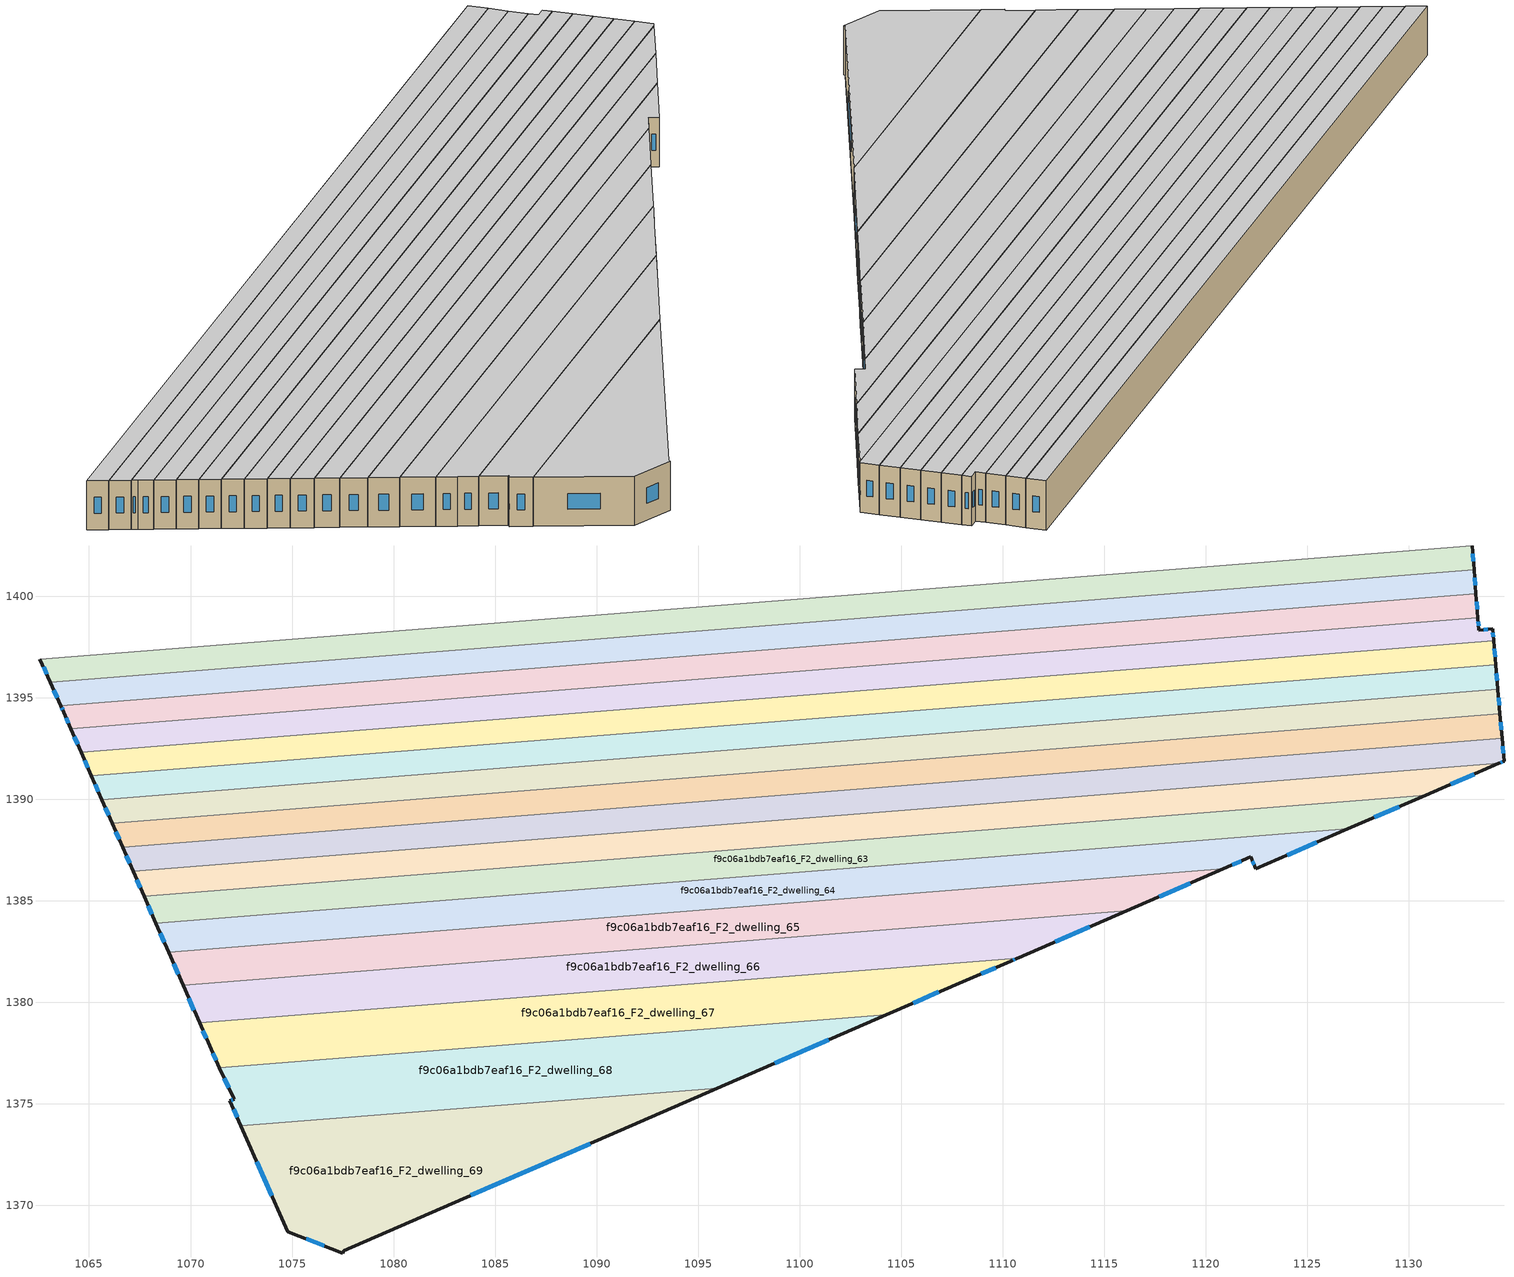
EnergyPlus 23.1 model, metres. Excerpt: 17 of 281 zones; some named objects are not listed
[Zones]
f9c06a1bdb7eaf16_F2_dwelling_53
 floor to f9c06a1bdb7eaf16_F1_dwelling_53 (EU_floor_Construction): 1133.12,1402.49 1133.22,1401.32 1063.09,1395.77 1062.59,1396.91 z6
 wall outside (EU_wall_Construction): 1062.59,1396.91 1063.09,1395.77 / 1133.22,1401.32 1133.12,1402.49 z6:9
 wall to f9c06a1bdb7eaf16_F2_dwelling_54 (EU_wall_Construction): 1063.09,1395.77 1133.22,1401.32 z6:9
 wall to f9c06a1bdb7eaf16_F2_dwelling_52 (EU_wall_Construction): 1133.12,1402.49 1062.59,1396.91 z6:9
 window (EU_Window_Construction): 1062.76,1396.52 1062.92,1396.16 / 1133.19,1401.72 1133.16,1402.09 z7.02:7.98
 ceiling to f9c06a1bdb7eaf16_F3_dwelling_53 (EU_floor_Construction): 1133.22,1401.32 1133.12,1402.49 1062.59,1396.91 1063.09,1395.77 z9
f9c06a1bdb7eaf16_F2_dwelling_54
 floor to f9c06a1bdb7eaf16_F1_dwelling_54 (EU_floor_Construction): 1133.22,1401.32 1133.31,1400.13 1063.6,1394.62 1063.09,1395.77 z6
 wall outside (EU_wall_Construction): 1063.09,1395.77 1063.6,1394.62 / 1133.31,1400.13 1133.22,1401.32 z6:9
 wall to f9c06a1bdb7eaf16_F2_dwelling_55 (EU_wall_Construction): 1063.6,1394.62 1133.31,1400.13 z6:9
 window (EU_Window_Construction): 1063.27,1395.38 1063.43,1395.01 / 1133.28,1400.54 1133.25,1400.91 z7.02:7.98
 ceiling to f9c06a1bdb7eaf16_F3_dwelling_54 (EU_floor_Construction): 1133.31,1400.13 1133.22,1401.32 1063.09,1395.77 1063.6,1394.62 z9
f9c06a1bdb7eaf16_F2_dwelling_55
 floor to f9c06a1bdb7eaf16_F1_dwelling_55 (EU_floor_Construction): 1133.31,1400.13 1133.41,1398.95 1064.11,1393.47 1063.75,1394.3 1063.6,1394.62 z6
 wall outside (EU_wall_Construction): 1133.41,1398.95 1133.31,1400.13 / 1063.6,1394.62 1063.75,1394.3 1064.11,1393.47 z6:9
 wall to f9c06a1bdb7eaf16_F2_dwelling_56 (EU_wall_Construction): 1064.11,1393.47 1133.41,1398.95 z6:9
 window (EU_Window_Construction): 1133.38,1399.35 1133.35,1399.73 / 1063.87,1394.01 1063.99,1393.75 / 1063.65,1394.51 1063.7,1394.41 z7.02:7.98
 ceiling to f9c06a1bdb7eaf16_F3_dwelling_55 (EU_floor_Construction): 1133.41,1398.95 1133.31,1400.13 1063.6,1394.62 1063.75,1394.3 1064.11,1393.47 z9
f9c06a1bdb7eaf16_F2_dwelling_56
 floor to f9c06a1bdb7eaf16_F1_dwelling_56 (EU_floor_Construction): 1134.14,1398.41 1134.19,1397.81 1064.62,1392.31 1064.11,1393.47 1133.41,1398.95 1133.46,1398.34 z6
 wall outside (EU_wall_Construction): 1134.19,1397.81 1134.14,1398.41 1133.46,1398.34 1133.41,1398.95 / 1064.11,1393.47 1064.62,1392.31 z6:9
 wall to f9c06a1bdb7eaf16_F2_dwelling_57 (EU_wall_Construction): 1064.62,1392.31 1134.19,1397.81 z6:9
 window (EU_Window_Construction): 1133.91,1398.38 1133.69,1398.36 / 1134.17,1398.01 1134.15,1398.2 / 1064.28,1393.07 1064.44,1392.7 / 1133.44,1398.55 1133.43,1398.74 z7.02:7.98
 ceiling to f9c06a1bdb7eaf16_F3_dwelling_56 (EU_floor_Construction): 1134.19,1397.81 1134.14,1398.41 1133.46,1398.34 1133.41,1398.95 1064.11,1393.47 1064.62,1392.31 z9
f9c06a1bdb7eaf16_F2_dwelling_57
 floor to f9c06a1bdb7eaf16_F1_dwelling_57 (EU_floor_Construction): 1134.19,1397.81 1134.29,1396.62 1065.12,1391.15 1064.62,1392.31 z6
 wall outside (EU_wall_Construction): 1064.62,1392.31 1065.12,1391.15 / 1134.29,1396.62 1134.19,1397.81 z6:9
 wall to f9c06a1bdb7eaf16_F2_dwelling_58 (EU_wall_Construction): 1065.12,1391.15 1134.29,1396.62 z6:9
 window (EU_Window_Construction): 1064.79,1391.92 1064.95,1391.55 / 1134.25,1397.03 1134.22,1397.41 z7.02:7.98
 ceiling to f9c06a1bdb7eaf16_F3_dwelling_57 (EU_floor_Construction): 1134.29,1396.62 1134.19,1397.81 1064.62,1392.31 1065.12,1391.15 z9
f9c06a1bdb7eaf16_F2_dwelling_58
 floor to f9c06a1bdb7eaf16_F1_dwelling_58 (EU_floor_Construction): 1134.29,1396.62 1134.39,1395.43 1065.63,1389.99 1065.12,1391.15 z6
 wall outside (EU_wall_Construction): 1065.12,1391.15 1065.63,1389.99 / 1134.39,1395.43 1134.29,1396.62 z6:9
 wall to f9c06a1bdb7eaf16_F2_dwelling_59 (EU_wall_Construction): 1065.63,1389.99 1134.39,1395.43 z6:9
 window (EU_Window_Construction): 1065.3,1390.76 1065.46,1390.38 / 1134.36,1395.83 1134.32,1396.22 z7.02:7.98
 ceiling to f9c06a1bdb7eaf16_F3_dwelling_58 (EU_floor_Construction): 1134.39,1395.43 1134.29,1396.62 1065.12,1391.15 1065.63,1389.99 z9
f9c06a1bdb7eaf16_F2_dwelling_59
 floor to f9c06a1bdb7eaf16_F1_dwelling_59 (EU_floor_Construction): 1134.39,1395.43 1134.5,1394.22 1066.15,1388.82 1065.63,1389.99 z6
 wall outside (EU_wall_Construction): 1065.63,1389.99 1066.15,1388.82 / 1134.5,1394.22 1134.39,1395.43 z6:9
 wall to f9c06a1bdb7eaf16_F2_dwelling_60 (EU_wall_Construction): 1066.15,1388.82 1134.5,1394.22 z6:9
 window (EU_Window_Construction): 1065.81,1389.59 1065.97,1389.21 / 1134.46,1394.63 1134.43,1395.02 z7.02:7.98
 ceiling to f9c06a1bdb7eaf16_F3_dwelling_59 (EU_floor_Construction): 1134.5,1394.22 1134.39,1395.43 1065.63,1389.99 1066.15,1388.82 z9
f9c06a1bdb7eaf16_F2_dwelling_60
 floor to f9c06a1bdb7eaf16_F1_dwelling_60 (EU_floor_Construction): 1134.5,1394.22 1134.6,1393.01 1066.66,1387.64 1066.15,1388.82 z6
 wall outside (EU_wall_Construction): 1066.15,1388.82 1066.66,1387.64 / 1134.6,1393.01 1134.5,1394.22 z6:9
 wall to f9c06a1bdb7eaf16_F2_dwelling_61 (EU_wall_Construction): 1066.66,1387.64 1134.6,1393.01 z6:9
 window (EU_Window_Construction): 1066.32,1388.41 1066.48,1388.04 / 1134.56,1393.42 1134.53,1393.81 z7.02:7.98
 ceiling to f9c06a1bdb7eaf16_F3_dwelling_60 (EU_floor_Construction): 1134.6,1393.01 1134.5,1394.22 1066.15,1388.82 1066.66,1387.64 z9
f9c06a1bdb7eaf16_F2_dwelling_61
 floor to f9c06a1bdb7eaf16_F1_dwelling_61 (EU_floor_Construction): 1134.6,1393.01 1134.7,1391.88 1134.44,1391.77 1067.18,1386.45 1066.66,1387.64 z6
 wall outside (EU_wall_Construction): 1134.44,1391.77 1134.7,1391.88 1134.6,1393.01 / 1066.66,1387.64 1067.18,1386.45 z6:9
 wall to f9c06a1bdb7eaf16_F2_dwelling_62 (EU_wall_Construction): 1067.18,1386.45 1134.44,1391.77 z6:9
 window (EU_Window_Construction): 1134.53,1391.81 1134.61,1391.84 / 1066.84,1387.23 1067,1386.85 / 1134.66,1392.27 1134.63,1392.63 z7.02:7.98
 ceiling to f9c06a1bdb7eaf16_F3_dwelling_61 (EU_floor_Construction): 1134.44,1391.77 1134.7,1391.88 1134.6,1393.01 1066.66,1387.64 1067.18,1386.45 z9
f9c06a1bdb7eaf16_F2_dwelling_62
 floor to f9c06a1bdb7eaf16_F1_dwelling_62 (EU_floor_Construction): 1134.44,1391.77 1130.85,1390.21 1067.72,1385.22 1067.18,1386.45 z6
 wall outside (EU_wall_Construction): 1067.18,1386.45 1067.72,1385.22 / 1130.85,1390.21 1134.44,1391.77 z6:9
 wall to f9c06a1bdb7eaf16_F2_dwelling_63 (EU_wall_Construction): 1067.72,1385.22 1130.85,1390.21 z6:9
 window (EU_Window_Construction): 1067.36,1386.03 1067.53,1385.64 / 1132.07,1390.74 1133.22,1391.24 z7.02:7.98
 ceiling to f9c06a1bdb7eaf16_F3_dwelling_62 (EU_floor_Construction): 1130.85,1390.21 1134.44,1391.77 1067.18,1386.45 1067.72,1385.22 z9
f9c06a1bdb7eaf16_F2_dwelling_63
 floor to f9c06a1bdb7eaf16_F1_dwelling_63 (EU_floor_Construction): 1130.85,1390.21 1127.01,1388.54 1068.29,1383.9 1067.72,1385.22 z6
 wall outside (EU_wall_Construction): 1067.72,1385.22 1068.29,1383.9 / 1127.01,1388.54 1130.85,1390.21 z6:9
 wall to f9c06a1bdb7eaf16_F2_dwelling_64 (EU_wall_Construction): 1068.29,1383.9 1127.01,1388.54 z6:9
 window (EU_Window_Construction): 1067.91,1384.77 1068.1,1384.35 / 1128.32,1389.11 1129.54,1389.64 z7.02:7.98
 ceiling to f9c06a1bdb7eaf16_F3_dwelling_63 (EU_floor_Construction): 1127.01,1388.54 1130.85,1390.21 1067.72,1385.22 1068.29,1383.9 z9
f9c06a1bdb7eaf16_F2_dwelling_64
 floor to f9c06a1bdb7eaf16_F1_dwelling_64 (EU_floor_Construction): 1127.01,1388.54 1122.47,1386.58 1122.21,1387.16 1120.86,1386.58 1068.92,1382.47 1068.29,1383.9 z6
 wall outside (EU_wall_Construction): 1120.86,1386.58 1122.21,1387.16 1122.47,1386.58 1127.01,1388.54 / 1068.29,1383.9 1068.92,1382.47 z6:9
 wall to f9c06a1bdb7eaf16_F2_dwelling_65 (EU_wall_Construction): 1068.92,1382.47 1120.86,1386.58 z6:9
 window (EU_Window_Construction): 1122.3,1386.96 1122.39,1386.78 / 1121.32,1386.78 1121.75,1386.96 / 1068.51,1383.41 1068.71,1382.96 / 1124.02,1387.25 1125.47,1387.87 z7.02:7.98
 ceiling to f9c06a1bdb7eaf16_F3_dwelling_64 (EU_floor_Construction): 1127.01,1388.54 1068.29,1383.9 1068.92,1382.47 1120.86,1386.58 1122.21,1387.16 1122.47,1386.58 z9
f9c06a1bdb7eaf16_F2_dwelling_65
 floor to f9c06a1bdb7eaf16_F1_dwelling_65 (EU_floor_Construction): 1120.86,1386.58 1116.11,1384.51 1069.64,1380.84 1068.92,1382.47 z6
 wall outside (EU_wall_Construction): 1068.92,1382.47 1069.64,1380.84 / 1116.11,1384.51 1120.86,1386.58 z6:9
 wall to f9c06a1bdb7eaf16_F2_dwelling_66 (EU_wall_Construction): 1069.64,1380.84 1116.11,1384.51 z6:9
 window (EU_Window_Construction): 1069.16,1381.91 1069.39,1381.39 / 1117.73,1385.21 1119.24,1385.87 z7.02:7.98
 ceiling to f9c06a1bdb7eaf16_F3_dwelling_65 (EU_floor_Construction): 1120.86,1386.58 1068.92,1382.47 1069.64,1380.84 1116.11,1384.51 z9
f9c06a1bdb7eaf16_F2_dwelling_66
 floor to f9c06a1bdb7eaf16_F1_dwelling_66 (EU_floor_Construction): 1116.11,1384.51 1110.79,1382.21 1110.71,1382.17 1070.44,1378.99 1069.64,1380.84 z6
 wall outside (EU_wall_Construction): 1110.71,1382.17 1110.79,1382.21 1116.11,1384.51 / 1069.64,1380.84 1070.44,1378.99 z6:9
 wall to f9c06a1bdb7eaf16_F2_dwelling_67 (EU_wall_Construction): 1070.44,1378.99 1110.71,1382.17 z6:9
 window (EU_Window_Construction): 1069.91,1380.21 1070.17,1379.61 / 1112.6,1382.99 1114.3,1383.73 z7.02:7.98
 ceiling to f9c06a1bdb7eaf16_F3_dwelling_66 (EU_floor_Construction): 1116.11,1384.51 1069.64,1380.84 1070.44,1378.99 1110.71,1382.17 1110.79,1382.21 z9
f9c06a1bdb7eaf16_F2_dwelling_67
 floor to f9c06a1bdb7eaf16_F1_dwelling_67 (EU_floor_Construction): 1110.71,1382.17 1110.41,1382.04 1108.2,1381.09 1104.26,1379.38 1071.43,1376.79 1070.94,1377.85 1070.44,1378.99 z6
 wall outside (EU_wall_Construction): 1070.44,1378.99 1070.94,1377.85 1071.43,1376.79 / 1104.26,1379.38 1108.2,1381.09 1110.41,1382.04 1110.71,1382.17 z6:9
 wall to f9c06a1bdb7eaf16_F2_dwelling_68 (EU_wall_Construction): 1071.43,1376.79 1104.26,1379.38 z6:9
 window (EU_Window_Construction): 1071.11,1377.49 1071.26,1377.15 / 1070.61,1378.6 1070.77,1378.24 / 1110.51,1382.08 1110.61,1382.12 / 1108.95,1381.41 1109.66,1381.72 / 1105.6,1379.97 1106.86,1380.51 z7.02:7.98
 ceiling to f9c06a1bdb7eaf16_F3_dwelling_67 (EU_floor_Construction): 1108.2,1381.09 1110.41,1382.04 1110.71,1382.17 1070.44,1378.99 1070.94,1377.85 1071.43,1376.79 1104.26,1379.38 z9
f9c06a1bdb7eaf16_F2_dwelling_68
 floor to f9c06a1bdb7eaf16_F1_dwelling_68 (EU_floor_Construction): 1104.26,1379.38 1095.94,1375.77 1072.49,1373.92 1071.94,1375.15 1072.14,1375.23 1072.12,1375.27 1071.43,1376.79 z6
 wall outside (EU_wall_Construction): 1071.43,1376.79 1072.12,1375.27 1072.14,1375.23 1071.94,1375.15 1072.49,1373.92 / 1095.94,1375.77 1104.26,1379.38 z6:9
 wall to f9c06a1bdb7eaf16_F2_dwelling_69 (EU_wall_Construction): 1072.49,1373.92 1095.94,1375.77 z6:9
 window (EU_Window_Construction): 1072.08,1375.2 1072.01,1375.18 / 1071.66,1376.27 1071.89,1375.79 / 1098.77,1377 1101.43,1378.16 / 1072.13,1374.73 1072.3,1374.34 z7.02:7.98
 ceiling to f9c06a1bdb7eaf16_F3_dwelling_68 (EU_floor_Construction): 1104.26,1379.38 1071.43,1376.79 1072.12,1375.27 1072.14,1375.23 1071.94,1375.15 1072.49,1373.92 1095.94,1375.77 z9
f9c06a1bdb7eaf16_F2_dwelling_69
 floor to f9c06a1bdb7eaf16_F1_dwelling_69 (EU_floor_Construction): 1095.94,1375.77 1077.55,1367.76 1077.5,1367.64 1074.78,1368.71 1072.49,1373.92 z6
 wall outside (EU_wall_Construction): 1072.49,1373.92 1074.78,1368.71 1077.5,1367.64 1077.55,1367.76 1095.94,1375.77 z6:9
 window (EU_Window_Construction): 1075.71,1368.35 1076.58,1368.01 / 1073.27,1372.14 1074,1370.48 / 1083.8,1370.49 1089.68,1373.05 z7.02:7.98
 ceiling to f9c06a1bdb7eaf16_F3_dwelling_69 (EU_floor_Construction): 1095.94,1375.77 1072.49,1373.92 1074.78,1368.71 1077.5,1367.64 1077.55,1367.76 z9
[Building]
EU S2 Campaign: North Axis=0; Terrain=City; Solar Distribution=FullExterior
[Site:Location]
Vienna: Latitude=48; Longitude=16.5; Time Zone=1; Elevation=183
[SizingPeriod:WeatherFileDays]
AnnualSizingPeriod: Begin Month=1; Begin Day of Month=1; End Month=12; End Day of Month=31; Day of Week for Start Day=Monday; Use Weather File Daylight Saving Period=No; Use Weather File Rain and Snow Indicators=No
[MATERIAL]
EU_InternalMass_Material: Roughness=MediumRough; Thickness=0.1; Conductivity=1; Density=1800; Specific Heat=900; Thermal Absorptance=0.9; Solar Absorptance=0.7; Visible Absorptance=0.7
[MATERIAL:NOMASS] Roughness=MediumRough; Thermal Absorptance=0.9; Solar Absorptance=0.7; Visible Absorptance=0.7
Name | Thermal Resistance
EU_wall_NoMass | 0.942466
EU_floor_NoMass | 0.66527
[WINDOWMATERIAL:SIMPLEGLAZINGSYSTEM]
EU_Window_SimpleGlazing: UFactor=2.03367; Solar Heat Gain Coefficient=0.65; Visible Transmittance=0.65
[CONSTRUCTION]
EU_wall_Construction: EU_wall_NoMass
EU_floor_Construction: EU_floor_NoMass
EU_Window_Construction: EU_Window_SimpleGlazing
EU_InternalMass_Construction: EU_InternalMass_Material
[ZONE] Type=1; Multiplier=1; Ceiling Height=autocalculate; Floor Area=autocalculate; Part of Total Floor Area=Yes
Name | Volume
f9c06a1bdb7eaf16_F2_dwelling_53 | 249.356
f9c06a1bdb7eaf16_F2_dwelling_54 | 249.376
f9c06a1bdb7eaf16_F2_dwelling_55 | 249.246
f9c06a1bdb7eaf16_F2_dwelling_56 | 249.268
f9c06a1bdb7eaf16_F2_dwelling_57 | 249.317
f9c06a1bdb7eaf16_F2_dwelling_58 | 249.136
f9c06a1bdb7eaf16_F2_dwelling_59 | 249.452
f9c06a1bdb7eaf16_F2_dwelling_60 | 249.306
f9c06a1bdb7eaf16_F2_dwelling_61 | 249.251
f9c06a1bdb7eaf16_F2_dwelling_62 | 249.34
f9c06a1bdb7eaf16_F2_dwelling_63 | 249.275
f9c06a1bdb7eaf16_F2_dwelling_64 | 249.374
f9c06a1bdb7eaf16_F2_dwelling_65 | 249.283
f9c06a1bdb7eaf16_F2_dwelling_66 | 249.175
f9c06a1bdb7eaf16_F2_dwelling_67 | 249.344
f9c06a1bdb7eaf16_F2_dwelling_68 | 249.335
f9c06a1bdb7eaf16_F2_dwelling_69 | 249.447
[INTERNALMASS] Construction=EU_InternalMass_Construction
Name | Zone or ZoneList | Surface Area
f9c06a1bdb7eaf16_F2_dwelling_53_EU_InternalMass | f9c06a1bdb7eaf16_F2_dwelling_53 | 83.1186
f9c06a1bdb7eaf16_F2_dwelling_54_EU_InternalMass | f9c06a1bdb7eaf16_F2_dwelling_54 | 83.1254
f9c06a1bdb7eaf16_F2_dwelling_55_EU_InternalMass | f9c06a1bdb7eaf16_F2_dwelling_55 | 83.082
f9c06a1bdb7eaf16_F2_dwelling_56_EU_InternalMass | f9c06a1bdb7eaf16_F2_dwelling_56 | 83.0895
f9c06a1bdb7eaf16_F2_dwelling_57_EU_InternalMass | f9c06a1bdb7eaf16_F2_dwelling_57 | 83.1058
f9c06a1bdb7eaf16_F2_dwelling_58_EU_InternalMass | f9c06a1bdb7eaf16_F2_dwelling_58 | 83.0453
f9c06a1bdb7eaf16_F2_dwelling_59_EU_InternalMass | f9c06a1bdb7eaf16_F2_dwelling_59 | 83.1507
f9c06a1bdb7eaf16_F2_dwelling_60_EU_InternalMass | f9c06a1bdb7eaf16_F2_dwelling_60 | 83.1018
f9c06a1bdb7eaf16_F2_dwelling_61_EU_InternalMass | f9c06a1bdb7eaf16_F2_dwelling_61 | 83.0839
f9c06a1bdb7eaf16_F2_dwelling_62_EU_InternalMass | f9c06a1bdb7eaf16_F2_dwelling_62 | 83.1131
f9c06a1bdb7eaf16_F2_dwelling_63_EU_InternalMass | f9c06a1bdb7eaf16_F2_dwelling_63 | 83.0917
f9c06a1bdb7eaf16_F2_dwelling_64_EU_InternalMass | f9c06a1bdb7eaf16_F2_dwelling_64 | 83.1243
f9c06a1bdb7eaf16_F2_dwelling_65_EU_InternalMass | f9c06a1bdb7eaf16_F2_dwelling_65 | 83.0944
f9c06a1bdb7eaf16_F2_dwelling_66_EU_InternalMass | f9c06a1bdb7eaf16_F2_dwelling_66 | 83.0582
f9c06a1bdb7eaf16_F2_dwelling_67_EU_InternalMass | f9c06a1bdb7eaf16_F2_dwelling_67 | 83.1153
f9c06a1bdb7eaf16_F2_dwelling_68_EU_InternalMass | f9c06a1bdb7eaf16_F2_dwelling_68 | 83.1116
f9c06a1bdb7eaf16_F2_dwelling_69_EU_InternalMass | f9c06a1bdb7eaf16_F2_dwelling_69 | 83.0938
[OTHEREQUIPMENT] Fuel Type=Electricity; Design Level Calculation Method=Watts/Area; Power per Zone Floor Area=1; Fraction Latent=0; Fraction Radiant=0; Fraction Lost=0; Carbon Dioxide Generation Rate=0; EndUse Subcategory=EU_Step8_InternalGains
Name | Zone or ZoneList or Space or SpaceList | Schedule
EU_Step8_InternalGain_f9c06a1bdb7eaf16_F2_dwelling_53_f000 | f9c06a1bdb7eaf16_F2_dwelling_53 | EU_Step8_GainSchedule_f9c06a1bdb7eaf16_F2_dwelling_53_f000
EU_Step8_InternalGain_f9c06a1bdb7eaf16_F2_dwelling_54_f000 | f9c06a1bdb7eaf16_F2_dwelling_54 | EU_Step8_GainSchedule_f9c06a1bdb7eaf16_F2_dwelling_54_f000
EU_Step8_InternalGain_f9c06a1bdb7eaf16_F2_dwelling_55_f000 | f9c06a1bdb7eaf16_F2_dwelling_55 | EU_Step8_GainSchedule_f9c06a1bdb7eaf16_F2_dwelling_55_f000
EU_Step8_InternalGain_f9c06a1bdb7eaf16_F2_dwelling_56_f000 | f9c06a1bdb7eaf16_F2_dwelling_56 | EU_Step8_GainSchedule_f9c06a1bdb7eaf16_F2_dwelling_56_f000
EU_Step8_InternalGain_f9c06a1bdb7eaf16_F2_dwelling_57_f000 | f9c06a1bdb7eaf16_F2_dwelling_57 | EU_Step8_GainSchedule_f9c06a1bdb7eaf16_F2_dwelling_57_f000
EU_Step8_InternalGain_f9c06a1bdb7eaf16_F2_dwelling_58_f000 | f9c06a1bdb7eaf16_F2_dwelling_58 | EU_Step8_GainSchedule_f9c06a1bdb7eaf16_F2_dwelling_58_f000
EU_Step8_InternalGain_f9c06a1bdb7eaf16_F2_dwelling_59_f000 | f9c06a1bdb7eaf16_F2_dwelling_59 | EU_Step8_GainSchedule_f9c06a1bdb7eaf16_F2_dwelling_59_f000
EU_Step8_InternalGain_f9c06a1bdb7eaf16_F2_dwelling_60_f000 | f9c06a1bdb7eaf16_F2_dwelling_60 | EU_Step8_GainSchedule_f9c06a1bdb7eaf16_F2_dwelling_60_f000
EU_Step8_InternalGain_f9c06a1bdb7eaf16_F2_dwelling_61_f000 | f9c06a1bdb7eaf16_F2_dwelling_61 | EU_Step8_GainSchedule_f9c06a1bdb7eaf16_F2_dwelling_61_f000
EU_Step8_InternalGain_f9c06a1bdb7eaf16_F2_dwelling_62_f000 | f9c06a1bdb7eaf16_F2_dwelling_62 | EU_Step8_GainSchedule_f9c06a1bdb7eaf16_F2_dwelling_62_f000
EU_Step8_InternalGain_f9c06a1bdb7eaf16_F2_dwelling_63_f000 | f9c06a1bdb7eaf16_F2_dwelling_63 | EU_Step8_GainSchedule_f9c06a1bdb7eaf16_F2_dwelling_63_f000
EU_Step8_InternalGain_f9c06a1bdb7eaf16_F2_dwelling_64_f000 | f9c06a1bdb7eaf16_F2_dwelling_64 | EU_Step8_GainSchedule_f9c06a1bdb7eaf16_F2_dwelling_64_f000
EU_Step8_InternalGain_f9c06a1bdb7eaf16_F2_dwelling_65_f000 | f9c06a1bdb7eaf16_F2_dwelling_65 | EU_Step8_GainSchedule_f9c06a1bdb7eaf16_F2_dwelling_65_f000
EU_Step8_InternalGain_f9c06a1bdb7eaf16_F2_dwelling_66_f000 | f9c06a1bdb7eaf16_F2_dwelling_66 | EU_Step8_GainSchedule_f9c06a1bdb7eaf16_F2_dwelling_66_f000
EU_Step8_InternalGain_f9c06a1bdb7eaf16_F2_dwelling_67_f000 | f9c06a1bdb7eaf16_F2_dwelling_67 | EU_Step8_GainSchedule_f9c06a1bdb7eaf16_F2_dwelling_67_f000
EU_Step8_InternalGain_f9c06a1bdb7eaf16_F2_dwelling_68_f000 | f9c06a1bdb7eaf16_F2_dwelling_68 | EU_Step8_GainSchedule_f9c06a1bdb7eaf16_F2_dwelling_68_f000
EU_Step8_InternalGain_f9c06a1bdb7eaf16_F2_dwelling_69_f000 | f9c06a1bdb7eaf16_F2_dwelling_69 | EU_Step8_GainSchedule_f9c06a1bdb7eaf16_F2_dwelling_69_f000
[ZONEVENTILATION:DESIGNFLOWRATE] Schedule=EU_AlwaysOn; Design Flow Rate Calculation Method=AirChanges/Hour; Air Changes per Hour=0.530523; Ventilation Type=Natural; Fan Pressure Rise=0; Fan Total Efficiency=1; Constant Term Coefficient=1; Temperature Term Coefficient=0; Velocity Term Coefficient=0; Velocity Squared Term Coefficient=0; Minimum Indoor Temperature=-100; Maximum Indoor Temperature=100; Delta Temperature=-100; Minimum Outdoor Temperature=-100; Maximum Outdoor Temperature=100; Maximum Wind Speed=40
Name | Zone or ZoneList or Space or SpaceList
EU_ConstantAir_f9c06a1bdb7eaf16_F2_dwelling_53 | f9c06a1bdb7eaf16_F2_dwelling_53
EU_ConstantAir_f9c06a1bdb7eaf16_F2_dwelling_54 | f9c06a1bdb7eaf16_F2_dwelling_54
EU_ConstantAir_f9c06a1bdb7eaf16_F2_dwelling_55 | f9c06a1bdb7eaf16_F2_dwelling_55
EU_ConstantAir_f9c06a1bdb7eaf16_F2_dwelling_56 | f9c06a1bdb7eaf16_F2_dwelling_56
EU_ConstantAir_f9c06a1bdb7eaf16_F2_dwelling_57 | f9c06a1bdb7eaf16_F2_dwelling_57
EU_ConstantAir_f9c06a1bdb7eaf16_F2_dwelling_58 | f9c06a1bdb7eaf16_F2_dwelling_58
EU_ConstantAir_f9c06a1bdb7eaf16_F2_dwelling_59 | f9c06a1bdb7eaf16_F2_dwelling_59
EU_ConstantAir_f9c06a1bdb7eaf16_F2_dwelling_60 | f9c06a1bdb7eaf16_F2_dwelling_60
EU_ConstantAir_f9c06a1bdb7eaf16_F2_dwelling_61 | f9c06a1bdb7eaf16_F2_dwelling_61
EU_ConstantAir_f9c06a1bdb7eaf16_F2_dwelling_62 | f9c06a1bdb7eaf16_F2_dwelling_62
EU_ConstantAir_f9c06a1bdb7eaf16_F2_dwelling_63 | f9c06a1bdb7eaf16_F2_dwelling_63
EU_ConstantAir_f9c06a1bdb7eaf16_F2_dwelling_64 | f9c06a1bdb7eaf16_F2_dwelling_64
EU_ConstantAir_f9c06a1bdb7eaf16_F2_dwelling_65 | f9c06a1bdb7eaf16_F2_dwelling_65
EU_ConstantAir_f9c06a1bdb7eaf16_F2_dwelling_66 | f9c06a1bdb7eaf16_F2_dwelling_66
EU_ConstantAir_f9c06a1bdb7eaf16_F2_dwelling_67 | f9c06a1bdb7eaf16_F2_dwelling_67
EU_ConstantAir_f9c06a1bdb7eaf16_F2_dwelling_68 | f9c06a1bdb7eaf16_F2_dwelling_68
EU_ConstantAir_f9c06a1bdb7eaf16_F2_dwelling_69 | f9c06a1bdb7eaf16_F2_dwelling_69
[HVACTEMPLATE:ZONE:IDEALLOADSAIRSYSTEM] System Availability Schedule=EU_AlwaysOn; Maximum Heating Supply Air Temperature=50; Minimum Cooling Supply Air Temperature=13; Maximum Heating Supply Air Humidity Ratio=0.0156; Minimum Cooling Supply Air Humidity Ratio=0.0077; Heating Limit=NoLimit; Cooling Limit=NoLimit; Heating Availability Schedule=EU_AlwaysOn; Cooling Availability Schedule=EU_CoolingOff; Dehumidification Control Type=ConstantSensibleHeatRatio; Cooling Sensible Heat Ratio=0.7; Dehumidification Setpoint=60; Humidification Control Type=None; Humidification Setpoint=30; Outdoor Air Method=None; Outdoor Air Flow Rate per Person=0.00944; Outdoor Air Flow Rate per Zone Floor Area=0; Outdoor Air Flow Rate per Zone=0; Demand Controlled Ventilation Type=None; Outdoor Air Economizer Type=NoEconomizer; Heat Recovery Type=None; Sensible Heat Recovery Effectiveness=0.7; Latent Heat Recovery Effectiveness=0.65
Name | Template Thermostat
f9c06a1bdb7eaf16_F2_dwelling_53 | EU_HeatOnly_f9c06a1bdb7eaf16_F2_dwelling_53
f9c06a1bdb7eaf16_F2_dwelling_54 | EU_HeatOnly_f9c06a1bdb7eaf16_F2_dwelling_54
f9c06a1bdb7eaf16_F2_dwelling_55 | EU_HeatOnly_f9c06a1bdb7eaf16_F2_dwelling_55
f9c06a1bdb7eaf16_F2_dwelling_56 | EU_HeatOnly_f9c06a1bdb7eaf16_F2_dwelling_56
f9c06a1bdb7eaf16_F2_dwelling_57 | EU_HeatOnly_f9c06a1bdb7eaf16_F2_dwelling_57
f9c06a1bdb7eaf16_F2_dwelling_58 | EU_HeatOnly_f9c06a1bdb7eaf16_F2_dwelling_58
f9c06a1bdb7eaf16_F2_dwelling_59 | EU_HeatOnly_f9c06a1bdb7eaf16_F2_dwelling_59
f9c06a1bdb7eaf16_F2_dwelling_60 | EU_HeatOnly_f9c06a1bdb7eaf16_F2_dwelling_60
f9c06a1bdb7eaf16_F2_dwelling_61 | EU_HeatOnly_f9c06a1bdb7eaf16_F2_dwelling_61
f9c06a1bdb7eaf16_F2_dwelling_62 | EU_HeatOnly_f9c06a1bdb7eaf16_F2_dwelling_62
f9c06a1bdb7eaf16_F2_dwelling_63 | EU_HeatOnly_f9c06a1bdb7eaf16_F2_dwelling_63
f9c06a1bdb7eaf16_F2_dwelling_64 | EU_HeatOnly_f9c06a1bdb7eaf16_F2_dwelling_64
f9c06a1bdb7eaf16_F2_dwelling_65 | EU_HeatOnly_f9c06a1bdb7eaf16_F2_dwelling_65
f9c06a1bdb7eaf16_F2_dwelling_66 | EU_HeatOnly_f9c06a1bdb7eaf16_F2_dwelling_66
f9c06a1bdb7eaf16_F2_dwelling_67 | EU_HeatOnly_f9c06a1bdb7eaf16_F2_dwelling_67
f9c06a1bdb7eaf16_F2_dwelling_68 | EU_HeatOnly_f9c06a1bdb7eaf16_F2_dwelling_68
f9c06a1bdb7eaf16_F2_dwelling_69 | EU_HeatOnly_f9c06a1bdb7eaf16_F2_dwelling_69
[SIZING:ZONE] Zone Cooling Design Supply Air Temperature Input Method=SupplyAirTemperature; Zone Cooling Design Supply Air Temperature=13; Zone Heating Design Supply Air Temperature Input Method=SupplyAirTemperature; Zone Heating Design Supply Air Temperature=50; Zone Cooling Design Supply Air Humidity Ratio=0.008; Zone Heating Design Supply Air Humidity Ratio=0.008; Cooling Design Air Flow Method=DesignDay; Cooling Design Air Flow Rate=0; Cooling Minimum Air Flow per Zone Floor Area=0.000762; Cooling Minimum Air Flow=0; Cooling Minimum Air Flow Fraction=0.2; Heating Design Air Flow Method=DesignDay; Heating Design Air Flow Rate=0; Heating Maximum Air Flow per Zone Floor Area=0.002032; Heating Maximum Air Flow=0.141576; Heating Maximum Air Flow Fraction=0.3; Account for Dedicated Outdoor Air System=No; Dedicated Outdoor Air System Control Strategy=NeutralSupplyAir; Dedicated Outdoor Air Low Setpoint Temperature for Design=autosize; Dedicated Outdoor Air High Setpoint Temperature for Design=autosize; Zone Load Sizing Method=Sensible Load Only No Latent Load; Zone Latent Cooling Design Supply Air Humidity Ratio Input Method=HumidityRatioDifference; Zone Cooling Design Supply Air Humidity Ratio Difference=0.005; Zone Latent Heating Design Supply Air Humidity Ratio Input Method=HumidityRatioDifference; Zone Humidification Design Supply Air Humidity Ratio Difference=0.005
f9c06a1bdb7eaf16_F2_dwelling_53; f9c06a1bdb7eaf16_F2_dwelling_54; f9c06a1bdb7eaf16_F2_dwelling_55; f9c06a1bdb7eaf16_F2_dwelling_56; f9c06a1bdb7eaf16_F2_dwelling_57; f9c06a1bdb7eaf16_F2_dwelling_58; f9c06a1bdb7eaf16_F2_dwelling_59; f9c06a1bdb7eaf16_F2_dwelling_60; f9c06a1bdb7eaf16_F2_dwelling_61; f9c06a1bdb7eaf16_F2_dwelling_62; f9c06a1bdb7eaf16_F2_dwelling_63; f9c06a1bdb7eaf16_F2_dwelling_64; f9c06a1bdb7eaf16_F2_dwelling_65; f9c06a1bdb7eaf16_F2_dwelling_66; f9c06a1bdb7eaf16_F2_dwelling_67; f9c06a1bdb7eaf16_F2_dwelling_68; f9c06a1bdb7eaf16_F2_dwelling_69
[SCHEDULE:CONSTANT]
Name | Hourly Value
EU_AlwaysOn | 1
EU_CoolingOff | 0
[SCHEDULE:FILE] Column Number=1; Rows to Skip at Top=0; Number of Hours of Data=8760; Column Separator=Comma; Interpolate to Timestep=No; Minutes per Item=60; Adjust Schedule for Daylight Savings=Yes
Name | File
EU_Step8_GainSchedule_f9c06a1bdb7eaf16_F2_dwelling_53_f000 | ../../schedules/f9c06a1bdb7eaf16/f9c06a1bdb7eaf16_F2_dwelling_53_f000_gain.csv
EU_Step8_GainSchedule_f9c06a1bdb7eaf16_F2_dwelling_54_f000 | ../../schedules/f9c06a1bdb7eaf16/f9c06a1bdb7eaf16_F2_dwelling_54_f000_gain.csv
EU_Step8_GainSchedule_f9c06a1bdb7eaf16_F2_dwelling_55_f000 | ../../schedules/f9c06a1bdb7eaf16/f9c06a1bdb7eaf16_F2_dwelling_55_f000_gain.csv
EU_Step8_GainSchedule_f9c06a1bdb7eaf16_F2_dwelling_56_f000 | ../../schedules/f9c06a1bdb7eaf16/f9c06a1bdb7eaf16_F2_dwelling_56_f000_gain.csv
EU_Step8_GainSchedule_f9c06a1bdb7eaf16_F2_dwelling_57_f000 | ../../schedules/f9c06a1bdb7eaf16/f9c06a1bdb7eaf16_F2_dwelling_57_f000_gain.csv
EU_Step8_GainSchedule_f9c06a1bdb7eaf16_F2_dwelling_58_f000 | ../../schedules/f9c06a1bdb7eaf16/f9c06a1bdb7eaf16_F2_dwelling_58_f000_gain.csv
EU_Step8_GainSchedule_f9c06a1bdb7eaf16_F2_dwelling_59_f000 | ../../schedules/f9c06a1bdb7eaf16/f9c06a1bdb7eaf16_F2_dwelling_59_f000_gain.csv
EU_Step8_GainSchedule_f9c06a1bdb7eaf16_F2_dwelling_60_f000 | ../../schedules/f9c06a1bdb7eaf16/f9c06a1bdb7eaf16_F2_dwelling_60_f000_gain.csv
EU_Step8_GainSchedule_f9c06a1bdb7eaf16_F2_dwelling_61_f000 | ../../schedules/f9c06a1bdb7eaf16/f9c06a1bdb7eaf16_F2_dwelling_61_f000_gain.csv
EU_Step8_GainSchedule_f9c06a1bdb7eaf16_F2_dwelling_62_f000 | ../../schedules/f9c06a1bdb7eaf16/f9c06a1bdb7eaf16_F2_dwelling_62_f000_gain.csv
EU_Step8_GainSchedule_f9c06a1bdb7eaf16_F2_dwelling_63_f000 | ../../schedules/f9c06a1bdb7eaf16/f9c06a1bdb7eaf16_F2_dwelling_63_f000_gain.csv
EU_Step8_GainSchedule_f9c06a1bdb7eaf16_F2_dwelling_64_f000 | ../../schedules/f9c06a1bdb7eaf16/f9c06a1bdb7eaf16_F2_dwelling_64_f000_gain.csv
EU_Step8_GainSchedule_f9c06a1bdb7eaf16_F2_dwelling_65_f000 | ../../schedules/f9c06a1bdb7eaf16/f9c06a1bdb7eaf16_F2_dwelling_65_f000_gain.csv
EU_Step8_GainSchedule_f9c06a1bdb7eaf16_F2_dwelling_66_f000 | ../../schedules/f9c06a1bdb7eaf16/f9c06a1bdb7eaf16_F2_dwelling_66_f000_gain.csv
EU_Step8_GainSchedule_f9c06a1bdb7eaf16_F2_dwelling_67_f000 | ../../schedules/f9c06a1bdb7eaf16/f9c06a1bdb7eaf16_F2_dwelling_67_f000_gain.csv
EU_Step8_GainSchedule_f9c06a1bdb7eaf16_F2_dwelling_68_f000 | ../../schedules/f9c06a1bdb7eaf16/f9c06a1bdb7eaf16_F2_dwelling_68_f000_gain.csv
EU_Step8_GainSchedule_f9c06a1bdb7eaf16_F2_dwelling_69_f000 | ../../schedules/f9c06a1bdb7eaf16/f9c06a1bdb7eaf16_F2_dwelling_69_f000_gain.csv
